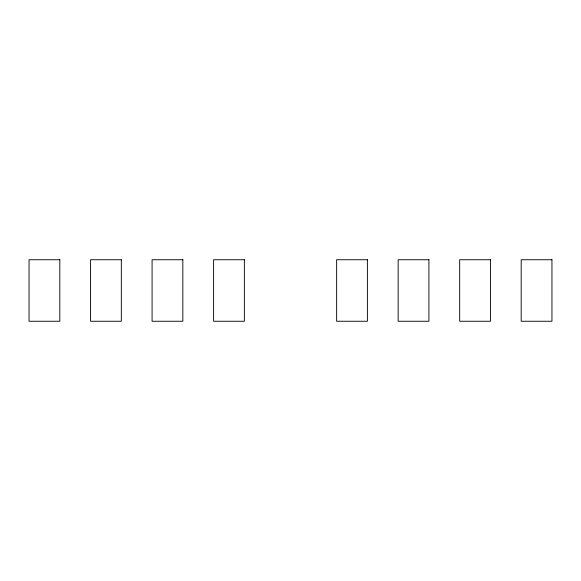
<?xml version="1.0" encoding="UTF-8"?>
<svg xmlns="http://www.w3.org/2000/svg" width="581" height="581" viewBox="0 0 581 581"><rect width="100%" height="100%" fill="white"/><g stroke="black" fill="none" stroke-linecap="round" stroke-linejoin="round"><path stroke-width="0.87" d="M59.807 259.743L29.05 259.743L29.05 321.257L59.807 321.257L59.807 259.743M121.327 259.743L90.571 259.743L90.571 321.257L121.327 321.257L121.327 259.743M182.841 259.743L152.084 259.743L152.084 321.257L182.841 321.257L182.841 259.743M244.361 259.743L213.605 259.743L213.605 321.257L244.361 321.257L244.361 259.743M367.395 259.743L336.639 259.743L336.639 321.257L367.395 321.257L367.395 259.743M428.916 259.743L398.159 259.743L398.159 321.257L428.916 321.257L428.916 259.743M490.429 259.743L459.673 259.743L459.673 321.257L490.429 321.257L490.429 259.743M551.95 259.743L521.193 259.743L521.193 321.257L551.95 321.257L551.95 259.743"/></g></svg>
